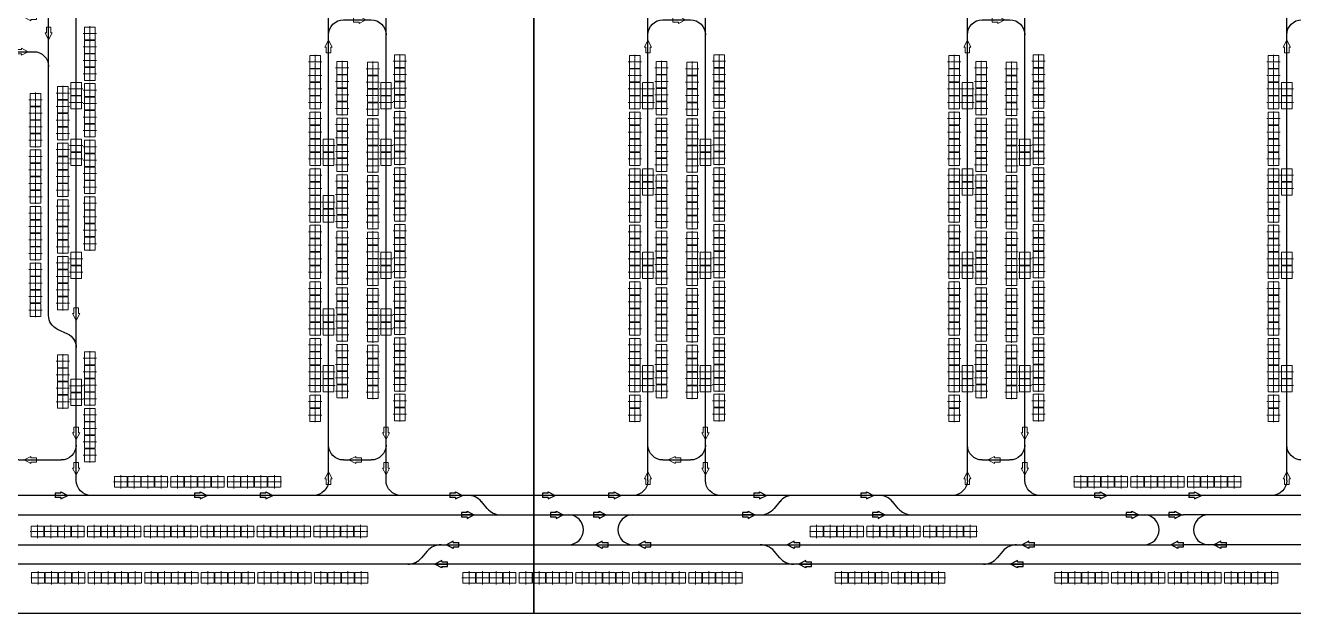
# Model space of a CAD drawing. Header units: millimetres. Extents: x -128 to 670218, y 27186 to 149492.
# Drawn here: x 97177 to 139556, y 27186 to 46829 of the extents above; entities that cross this region are included whole.
import ezdxf

# ---------------------------------------------------------------- set-up
doc = ezdxf.new("R2010")
doc.units = ezdxf.units.MM
doc.linetypes.add('AM_ISO08W050', pattern=[18, 12, -1.5, 3, -1.5])
doc.linetypes.add('XAT-M16_6F_EQ Layout_20211120$0$ACAD_ISO08W100', pattern=[36, 24, -3, 6, -3])
for name, color, linetype, lineweight in [('_CLINE', 4, 'XAT-M16_6F_EQ Layout_20211120$0$ACAD_ISO08W100', 9), ('DIRECT', 40, 'Continuous', 9), ('LINE_EQ', 4, 'AM_ISO08W050', 20), ('LINE_STB', 151, 'Continuous', 30)]:
    doc.layers.add(name, color=color, linetype=linetype, lineweight=lineweight)
doc.layers.add('Rail_H4822(Lower)', color=7, linetype='Continuous')

# ---------------------------------------------------------------- blocks, each defined once
blk = doc.blocks.new('*U3')
at = {"color": 0, "linetype": 'ByBlock'}
for p, q in [((-120, -230), (0, 0)), ((0, 0), (0, -420)), ((120, -230), (0, 0)), ((-75, -230), (-120, -230)), ((-75, -230), (-75, -420)), ((75, -420), (-75, -420)), ((75, -230), (75, -420)), ((75, -230), (120, -230))]:
    blk.add_line(p, q, dxfattribs=at)
blk = doc.blocks.new('A$C31676947')
at = {"layer": 'Rail_H4822(Lower)'}
for p, q in [((500, 47250), (500, 500)), ((2420, 47250), (2420, 500)), ((1000, 46570), (1920, 46570)), ((1000, 31870), (1920, 31870)), ((1000, 31220), (1920, 31220)), ((1000, 16520), (1920, 16520)), ((1000, 15870), (1920, 15870)), ((1000, 1180), (1920, 1180))]:
    blk.add_line(p, q, dxfattribs=at)
for centre, start, end in [((0, 47250), 0, 90), ((2920, 47250), 90, 180), ((1000, 46070), 90, 180), ((1920, 46070), 0, 90), ((1000, 32370), 180, 270), ((1920, 32370), 270, 0), ((1000, 30720), 90, 180), ((1920, 30720), 0, 90), ((0, 23700), 270, 0), ((2920, 23700), 180, 270), ((0, 21700), 0, 90), ((2920, 21700), 90, 180), ((1000, 17020), 180, 270), ((1920, 17020), 270, 0), ((1000, 15370), 90, 180), ((1920, 15370), 0, 90), ((1000, 1680), 180, 270), ((1920, 1680), 270, 0), ((0, 500), 270, 0), ((2920, 500), 180, 270)]:
    blk.add_arc(centre, 500, start, end, dxfattribs=at)
at = {"layer": 'DIRECT'}
for p, rotation in [((500, 46970), 180), ((1180, 46570), 89.99999999999999), ((500, 32550), 180), ((500, 23880), 180), ((500, 17200), 180), ((500, 1860), 180), ((1740, 1180), 270), ((500, 680), 180)]:
    blk.add_blockref('*U3', p, dxfattribs=dict(at, rotation=rotation))
for p in [(2420, 47070), (2420, 45890), (2420, 30540), (2420, 21520), (2420, 15190), (2420, 780)]:
    blk.add_blockref('*U3', p, dxfattribs=at)
at = {"layer": 'DIRECT', "lineweight": -2}
for p, rotation in [((1750, 31870), 270), ((1170, 31220), 89.99999999999999), ((1750, 16520), 270), ((1170, 15870), 89.99999999999999)]:
    blk.add_blockref('*U3', p, dxfattribs=dict(at, rotation=rotation))
blk = doc.blocks.new('A$Ca08771bd')
at = {"layer": 'Rail_H4822(Lower)'}
for p, q in [((500, 47250), (500, 500)), ((2920, 47250), (2920, 500)), ((1000, 46570), (2420, 46570)), ((2290, 42199), (2630, 42357)), ((2000, 41745), (2000, 6005)), ((1000, 32935), (1500, 32935)), ((1500, 31785), (1000, 31785)), ((2300, 27664), (2620, 27480)), ((2300, 17736), (2620, 17920)), ((1000, 13615), (1500, 13615)), ((1500, 12465), (1000, 12465)), ((2290, 5552), (2630, 5394)), ((1000, 1180), (2420, 1180))]:
    blk.add_line(p, q, dxfattribs=at)
for centre, radius, start, end in [((0, 47250), 500, 0, 90), ((3420, 47250), 500, 90, 180), ((1000, 46070), 500, 90, 180), ((2420, 46070), 500, 0, 90), ((2420, 42811), 500, 294.8882, 0), ((2500, 41745), 500, 114.8882, 180), ((1000, 33435), 500, 180, 270), ((1500, 33435), 500, 270, 0), ((1000, 31285), 500, 90, 180), ((1500, 31285), 500, 0, 90), ((2600, 28184), 600, 180, 240), ((2320, 26960), 600, 0, 60), ((0, 23700), 500, 270, 0), ((3420, 23700), 500, 180, 270), ((0, 21700), 500, 0, 90), ((3420, 21700), 500, 90, 180), ((2320, 18440), 600, 300, 0), ((2600, 17216), 600, 120, 180), ((1000, 14115), 500, 180, 270), ((1500, 14115), 500, 270, 0), ((1000, 11965), 500, 90, 180), ((1500, 11965), 500, 0, 90), ((2500, 6005), 500, 180, 245.1118), ((2420, 4940), 500, 0, 65.1118), ((1000, 1680), 500, 180, 270), ((2420, 1680), 500, 270, 0), ((0, 500), 500, 270, 0), ((3420, 500), 500, 180, 270)]:
    blk.add_arc(centre, radius, start, end, dxfattribs=at)
at = {"layer": 'DIRECT'}
for p, rotation in [((500, 46970), 180), ((1180, 46570), 90), ((500, 33615), 180), ((1320, 32935), 270), ((500, 32185), 180), ((1180, 31785), 90), ((500, 23880), 180), ((500, 14295), 180), ((1320, 13615), 270), ((500, 12865), 180), ((1180, 12465), 90), ((500, 1860), 180), ((2240, 1180), 270), ((500, 680), 180)]:
    blk.add_blockref('*U3', p, dxfattribs=dict(at, rotation=rotation))
for p in [(2920, 47070), (2920, 45890), (2920, 41911), (2000, 32535), (2000, 31105), (2920, 21520), (2000, 13215), (2000, 11785), (2920, 780)]:
    blk.add_blockref('*U3', p, dxfattribs=at)
at = {"layer": 'DIRECT', "lineweight": -2}
for p in [(2000, 27287), (2920, 26780), (2920, 17543), (2000, 17036), (2920, 4760)]:
    blk.add_blockref('*U3', p, dxfattribs=at)
blk = doc.blocks.new('*U205')
at = {"color": 0, "linetype": 'ByBlock'}
for p, q in [((-120, -230), (0, 0)), ((0, 0), (0, -420)), ((120, -230), (0, 0)), ((-75, -230), (-120, -230)), ((-75, -230), (-75, -420)), ((75, -420), (-75, -420)), ((75, -230), (75, -420)), ((75, -230), (120, -230))]:
    blk.add_line(p, q, dxfattribs=at)
blk = doc.blocks.new('*U206')
at = {"color": 0, "linetype": 'ByBlock'}
for p, q in [((-120, -230), (0, 0)), ((0, 0), (0, -420)), ((120, -230), (0, 0)), ((-75, -230), (-120, -230)), ((-75, -230), (-75, -420)), ((75, -420), (-75, -420)), ((75, -230), (75, -420)), ((75, -230), (120, -230))]:
    blk.add_line(p, q, dxfattribs=at)
blk = doc.blocks.new('*U207')
at = {"color": 0, "linetype": 'ByBlock'}
for p, q in [((-120, -230), (0, 0)), ((0, 0), (0, -420)), ((120, -230), (0, 0)), ((-75, -230), (-120, -230)), ((-75, -230), (-75, -420)), ((75, -420), (-75, -420)), ((75, -230), (75, -420)), ((75, -230), (120, -230))]:
    blk.add_line(p, q, dxfattribs=at)
blk = doc.blocks.new('*U208')
at = {"color": 0, "linetype": 'ByBlock'}
for p, q in [((-120, -230), (0, 0)), ((0, 0), (0, -420)), ((120, -230), (0, 0)), ((-75, -230), (-120, -230)), ((-75, -230), (-75, -420)), ((75, -420), (-75, -420)), ((75, -230), (75, -420)), ((75, -230), (120, -230))]:
    blk.add_line(p, q, dxfattribs=at)
blk = doc.blocks.new('*U209')
at = {"color": 0, "linetype": 'ByBlock'}
for p, q in [((-120, -230), (0, 0)), ((0, 0), (0, -420)), ((120, -230), (0, 0)), ((-75, -230), (-120, -230)), ((-75, -230), (-75, -420)), ((75, -420), (-75, -420)), ((75, -230), (75, -420)), ((75, -230), (120, -230))]:
    blk.add_line(p, q, dxfattribs=at)
blk = doc.blocks.new('*U210')
at = {"color": 0, "linetype": 'ByBlock'}
for p, q in [((-120, -230), (0, 0)), ((0, 0), (0, -420)), ((120, -230), (0, 0)), ((-75, -230), (-120, -230)), ((-75, -230), (-75, -420)), ((75, -420), (-75, -420)), ((75, -230), (75, -420)), ((75, -230), (120, -230))]:
    blk.add_line(p, q, dxfattribs=at)
blk = doc.blocks.new('*U211')
at = {"color": 0, "linetype": 'ByBlock'}
for p, q in [((-120, -230), (0, 0)), ((0, 0), (0, -420)), ((120, -230), (0, 0)), ((-75, -230), (-120, -230)), ((-75, -230), (-75, -420)), ((75, -420), (-75, -420)), ((75, -230), (75, -420)), ((75, -230), (120, -230))]:
    blk.add_line(p, q, dxfattribs=at)
blk = doc.blocks.new('*U212')
at = {"color": 0, "linetype": 'ByBlock'}
for p, q in [((-120, -230), (0, 0)), ((0, 0), (0, -420)), ((120, -230), (0, 0)), ((-75, -230), (-120, -230)), ((-75, -230), (-75, -420)), ((75, -420), (-75, -420)), ((75, -230), (75, -420)), ((75, -230), (120, -230))]:
    blk.add_line(p, q, dxfattribs=at)
blk = doc.blocks.new('*U213')
at = {"color": 0, "linetype": 'ByBlock'}
for p, q in [((-120, -230), (0, 0)), ((0, 0), (0, -420)), ((120, -230), (0, 0)), ((-75, -230), (-120, -230)), ((-75, -230), (-75, -420)), ((75, -420), (-75, -420)), ((75, -230), (75, -420)), ((75, -230), (120, -230))]:
    blk.add_line(p, q, dxfattribs=at)
blk = doc.blocks.new('*U214')
at = {"color": 0, "linetype": 'ByBlock'}
for p, q in [((-120, -230), (0, 0)), ((0, 0), (0, -420)), ((120, -230), (0, 0)), ((-75, -230), (-120, -230)), ((-75, -230), (-75, -420)), ((75, -420), (-75, -420)), ((75, -230), (75, -420)), ((75, -230), (120, -230))]:
    blk.add_line(p, q, dxfattribs=at)
blk = doc.blocks.new('*U216')
at = {"color": 0, "linetype": 'ByBlock'}
for p, q in [((-120, -230), (0, 0)), ((0, 0), (0, -420)), ((120, -230), (0, 0)), ((-75, -230), (-120, -230)), ((-75, -230), (-75, -420)), ((75, -420), (-75, -420)), ((75, -230), (75, -420)), ((75, -230), (120, -230))]:
    blk.add_line(p, q, dxfattribs=at)
blk = doc.blocks.new('*U74')
at = {"color": 0, "linetype": 'ByBlock'}
for p, q in [((-120, -230), (0, 0)), ((0, 0), (0, -420)), ((120, -230), (0, 0)), ((-75, -230), (-120, -230)), ((-75, -230), (-75, -420)), ((75, -420), (-75, -420)), ((75, -230), (75, -420)), ((75, -230), (120, -230))]:
    blk.add_line(p, q, dxfattribs=at)
blk = doc.blocks.new('*U75')
at = {"color": 0, "linetype": 'ByBlock'}
for p, q in [((-120, -230), (0, 0)), ((0, 0), (0, -420)), ((120, -230), (0, 0)), ((-75, -230), (-120, -230)), ((-75, -230), (-75, -420)), ((75, -420), (-75, -420)), ((75, -230), (75, -420)), ((75, -230), (120, -230))]:
    blk.add_line(p, q, dxfattribs=at)
blk = doc.blocks.new('*U76')
at = {"color": 0, "linetype": 'ByBlock'}
for p, q in [((-120, -230), (0, 0)), ((0, 0), (0, -420)), ((120, -230), (0, 0)), ((-75, -230), (-120, -230)), ((-75, -230), (-75, -420)), ((75, -420), (-75, -420)), ((75, -230), (75, -420)), ((75, -230), (120, -230))]:
    blk.add_line(p, q, dxfattribs=at)
blk = doc.blocks.new('*U77')
at = {"color": 0, "linetype": 'ByBlock'}
for p, q in [((-120, -230), (0, 0)), ((0, 0), (0, -420)), ((120, -230), (0, 0)), ((-75, -230), (-120, -230)), ((-75, -230), (-75, -420)), ((75, -420), (-75, -420)), ((75, -230), (75, -420)), ((75, -230), (120, -230))]:
    blk.add_line(p, q, dxfattribs=at)
blk = doc.blocks.new('*U78')
at = {"color": 0, "linetype": 'ByBlock'}
for p, q in [((-120, -230), (0, 0)), ((0, 0), (0, -420)), ((120, -230), (0, 0)), ((-75, -230), (-120, -230)), ((-75, -230), (-75, -420)), ((75, -420), (-75, -420)), ((75, -230), (75, -420)), ((75, -230), (120, -230))]:
    blk.add_line(p, q, dxfattribs=at)
blk = doc.blocks.new('*U79')
at = {"color": 0, "linetype": 'ByBlock'}
for p, q in [((-120, -230), (0, 0)), ((0, 0), (0, -420)), ((120, -230), (0, 0)), ((-75, -230), (-120, -230)), ((-75, -230), (-75, -420)), ((75, -420), (-75, -420)), ((75, -230), (75, -420)), ((75, -230), (120, -230))]:
    blk.add_line(p, q, dxfattribs=at)
blk = doc.blocks.new('*U577')
at = {"color": 0, "linetype": 'ByBlock'}
for p, q in [((-120, -230), (0, 0)), ((0, 0), (0, -420)), ((120, -230), (0, 0)), ((-75, -230), (-120, -230)), ((-75, -230), (-75, -420)), ((75, -420), (-75, -420)), ((75, -230), (75, -420)), ((75, -230), (120, -230))]:
    blk.add_line(p, q, dxfattribs=at)
blk = doc.blocks.new('*U578')
at = {"color": 0, "linetype": 'ByBlock'}
for p, q in [((-120, -230), (0, 0)), ((0, 0), (0, -420)), ((120, -230), (0, 0)), ((-75, -230), (-120, -230)), ((-75, -230), (-75, -420)), ((75, -420), (-75, -420)), ((75, -230), (75, -420)), ((75, -230), (120, -230))]:
    blk.add_line(p, q, dxfattribs=at)
blk = doc.blocks.new('*U579')
at = {"color": 0, "linetype": 'ByBlock'}
for p, q in [((-120, -230), (0, 0)), ((0, 0), (0, -420)), ((120, -230), (0, 0)), ((-75, -230), (-120, -230)), ((-75, -230), (-75, -420)), ((75, -420), (-75, -420)), ((75, -230), (75, -420)), ((75, -230), (120, -230))]:
    blk.add_line(p, q, dxfattribs=at)
blk = doc.blocks.new('*U580')
at = {"color": 0, "linetype": 'ByBlock'}
for p, q in [((-120, -230), (0, 0)), ((0, 0), (0, -420)), ((120, -230), (0, 0)), ((-75, -230), (-120, -230)), ((-75, -230), (-75, -420)), ((75, -420), (-75, -420)), ((75, -230), (75, -420)), ((75, -230), (120, -230))]:
    blk.add_line(p, q, dxfattribs=at)
blk = doc.blocks.new('*U581')
at = {"color": 0, "linetype": 'ByBlock'}
for p, q in [((-120, -230), (0, 0)), ((0, 0), (0, -420)), ((120, -230), (0, 0)), ((-75, -230), (-120, -230)), ((-75, -230), (-75, -420)), ((75, -420), (-75, -420)), ((75, -230), (75, -420)), ((75, -230), (120, -230))]:
    blk.add_line(p, q, dxfattribs=at)
blk = doc.blocks.new('*U582')
at = {"color": 0, "linetype": 'ByBlock'}
for p, q in [((-120, -230), (0, 0)), ((0, 0), (0, -420)), ((120, -230), (0, 0)), ((-75, -230), (-120, -230)), ((-75, -230), (-75, -420)), ((75, -420), (-75, -420)), ((75, -230), (75, -420)), ((75, -230), (120, -230))]:
    blk.add_line(p, q, dxfattribs=at)
blk = doc.blocks.new('*U583')
at = {"color": 0, "linetype": 'ByBlock'}
for p, q in [((-120, -230), (0, 0)), ((0, 0), (0, -420)), ((120, -230), (0, 0)), ((-75, -230), (-120, -230)), ((-75, -230), (-75, -420)), ((75, -420), (-75, -420)), ((75, -230), (75, -420)), ((75, -230), (120, -230))]:
    blk.add_line(p, q, dxfattribs=at)
blk = doc.blocks.new('*U539')
at = {"color": 0, "linetype": 'ByBlock'}
for p, q in [((-120, -230), (0, 0)), ((0, 0), (0, -420)), ((120, -230), (0, 0)), ((-75, -230), (-120, -230)), ((-75, -230), (-75, -420)), ((75, -420), (-75, -420)), ((75, -230), (75, -420)), ((75, -230), (120, -230))]:
    blk.add_line(p, q, dxfattribs=at)
blk = doc.blocks.new('*U540')
at = {"color": 0, "linetype": 'ByBlock'}
for p, q in [((-120, -230), (0, 0)), ((0, 0), (0, -420)), ((120, -230), (0, 0)), ((-75, -230), (-120, -230)), ((-75, -230), (-75, -420)), ((75, -420), (-75, -420)), ((75, -230), (75, -420)), ((75, -230), (120, -230))]:
    blk.add_line(p, q, dxfattribs=at)
blk = doc.blocks.new('*U662')
at = {"color": 0, "linetype": 'ByBlock'}
for p, q in [((-120, -230), (0, 0)), ((0, 0), (0, -420)), ((120, -230), (0, 0)), ((-75, -230), (-120, -230)), ((-75, -230), (-75, -420)), ((75, -420), (-75, -420)), ((75, -230), (75, -420)), ((75, -230), (120, -230))]:
    blk.add_line(p, q, dxfattribs=at)
blk = doc.blocks.new('XAT-M16_6F_EQ Layout_20211120$0$EG-12_FOUP_(01)-pv')
at = {"layer": '_CLINE'}
for p, q in [((0, 211), (0, -235)), ((-239, -12), (239, -12))]:
    blk.add_line(p, q, dxfattribs=at)
at = {"layer": 'LINE_EQ'}
blk.add_lwpolyline([(-215, 166), (-215, -190), (215, -190), (215, 166)], close=True, dxfattribs=at)
blk = doc.blocks.new('A$Cb83e1a90')
at = {"rotation": 89.99999999999999}
for p in [(-955, -909), (-955, -1359), (-955, -1809), (-955, -2259)]:
    blk.add_blockref('XAT-M16_6F_EQ Layout_20211120$0$EG-12_FOUP_(01)-pv', p, dxfattribs=at)
blk = doc.blocks.new('A$Ca79c4620')
at = {"rotation": 89.99999999999999}
for p in [(945, -882), (945, -1332), (945, -1782), (945, -2232)]:
    blk.add_blockref('XAT-M16_6F_EQ Layout_20211120$0$EG-12_FOUP_(01)-pv', p, dxfattribs=at)

msp = doc.modelspace()

# ---------------------------------------------------------------- linework, layer by layer
for points in [[(60668, 79986), (114163, 79986), (114163, 27186), (60668, 27186)], [(114163, 79986), (145802, 79986), (145802, 27186), (114163, 27186)]]:
    msp.add_lwpolyline(points, close=True)
at = {"layer": 'Rail_H4822(Lower)'}
for p, q in [((136528, 31136), (2038, 31136)), ((337538, 31136), (136528, 31136)), ((112609, 30698), (112417, 30925)), ((122386, 30925), (122194, 30698)), ((126344, 30698), (126152, 30925)), ((3218, 30486), (135861, 30486)), ((332538, 30486), (135861, 30486)), ((6469, 29486), (135861, 29486)), ((110609, 29275), (110417, 29048)), ((122386, 29048), (122194, 29275)), ((129844, 29275), (129652, 29048)), ((329726, 29486), (135861, 29486)), ((140228, 28836), (1038, 28836))]:
    msp.add_line(p, q, dxfattribs=at)
for centre, radius, start, end in [((111959, 30536), 600, 40.3016, 90), ((122843, 30536), 600, 90, 139.6984), ((125694, 30536), 600, 40.3016, 90), ((113066, 31086), 600, 220.3016, 270), ((121736, 31086), 600, 270, 319.6984), ((126801, 31086), 600, 220.3016, 270), ((115326, 29986), 500, 270, 90), ((117476, 29986), 500, 90, 270), ((134561, 29986), 500, 270, 90), ((136711, 29986), 500, 90, 270), ((111066, 28886), 600, 90, 139.6984), ((121736, 28886), 600, 40.3016, 90), ((130301, 28886), 600, 90, 139.6984), ((109959, 29436), 600, 270, 319.6984), ((122843, 29436), 600, 220.3016, 270), ((129194, 29436), 600, 270, 319.6984)]:
    msp.add_arc(centre, radius, start, end, dxfattribs=at)

# ---------------------------------------------------------------- block references
at = {"layer": 'LINE_EQ', "rotation": 89.99999999999999}
for p in [(98863, 44708), (109216, 44708), (117969, 44708), (128642, 44708), (139315, 44708), (98863, 44258), (109216, 44258), (117969, 44258), (128642, 44258), (139315, 44258), (98863, 42818), (107296, 42818), (109216, 42818), (119889, 42818), (130562, 42818), (98863, 42368), (107296, 42368), (109216, 42368), (119889, 42368), (130562, 42368), (117969, 41828), (128642, 41828), (139315, 41828), (117969, 41378), (128642, 41378), (139315, 41378), (107296, 40928), (107296, 40478), (98863, 39038), (109216, 39038), (117969, 39038), (119889, 39038), (128642, 39038), (130562, 39038), (139315, 39038), (98863, 38588), (109216, 38588), (117969, 38588), (119889, 38588), (128642, 38588), (130562, 38588), (139315, 38588), (107296, 37148), (109216, 37148), (107296, 36698), (109216, 36698), (107296, 35258), (117969, 35258), (119889, 35258), (128642, 35258), (130562, 35258), (139315, 35258), (98863, 34796), (107296, 34808), (117969, 34808), (119889, 34808), (128642, 34808), (130562, 34808), (139315, 34808), (98863, 34346)]:
    msp.add_blockref('XAT-M16_6F_EQ Layout_20211120$0$EG-12_FOUP_(01)-pv', p, dxfattribs=at)
at = {"layer": 'LINE_STB'}
for name, p in [('A$Cb83e1a90', (100275, 47468)), ('A$Cb83e1a90', (98455, 45253)), ('A$Ca79c4620', (97475, 45451)), ('A$Cb83e1a90', (100275, 45578)), ('A$Ca79c4620', (97475, 43561)), ('A$Cb83e1a90', (100275, 43688)), ('A$Cb83e1a90', (98455, 43363)), ('A$Cb83e1a90', (100275, 41798)), ('A$Cb83e1a90', (98455, 41473)), ('A$Ca79c4620', (97475, 41671)), ('A$Ca79c4620', (97475, 39781)), ('A$Cb83e1a90', (98455, 39583)), ('A$Ca79c4620', (97475, 36495)), ('A$Cb83e1a90', (100275, 36621)), ('A$Cb83e1a90', (100275, 34731))]:
    msp.add_blockref(name, p, dxfattribs=at)
for p, rotation in [((106853, 45608), 89.99999999999999), ((109673, 45634), 89.99999999999999), ((117526, 45608), 89.99999999999999), ((120346, 45634), 89.99999999999999), ((128199, 45608), 89.99999999999999), ((131019, 45634), 89.99999999999999), ((138872, 45608), 89.99999999999999), ((106853, 45158), 89.99999999999999), ((107753, 45409), 89.99999999999999), ((108773, 45383), 89.99999999999999), ((109673, 45184), 89.99999999999999), ((117526, 45158), 89.99999999999999), ((118426, 45409), 89.99999999999999), ((119446, 45383), 89.99999999999999), ((120346, 45184), 89.99999999999999), ((128199, 45158), 89.99999999999999), ((129099, 45409), 89.99999999999999), ((130119, 45383), 89.99999999999999), ((131019, 45184), 89.99999999999999), ((138872, 45158), 89.99999999999999), ((106853, 44708), 89.99999999999999), ((107753, 44959), 89.99999999999999), ((108773, 44933), 89.99999999999999), ((109673, 44734), 89.99999999999999), ((117526, 44708), 89.99999999999999), ((118426, 44959), 89.99999999999999), ((119446, 44933), 89.99999999999999), ((120346, 44734), 89.99999999999999), ((128199, 44708), 89.99999999999999), ((129099, 44959), 89.99999999999999), ((130119, 44933), 89.99999999999999), ((131019, 44734), 89.99999999999999), ((138872, 44708), 89.99999999999999), ((107753, 44509), 89.99999999999999), ((108773, 44483), 89.99999999999999), ((109673, 44284), 89.99999999999999), ((118426, 44509), 89.99999999999999), ((119446, 44483), 89.99999999999999), ((120346, 44284), 89.99999999999999), ((129099, 44509), 89.99999999999999), ((130119, 44483), 89.99999999999999), ((131019, 44284), 89.99999999999999), ((106853, 44258), 89.99999999999999), ((107753, 44059), 89.99999999999999), ((108773, 44033), 89.99999999999999), ((117526, 44258), 89.99999999999999), ((118426, 44059), 89.99999999999999), ((119446, 44033), 89.99999999999999), ((128199, 44258), 89.99999999999999), ((129099, 44059), 89.99999999999999), ((130119, 44033), 89.99999999999999), ((138872, 44258), 89.99999999999999), ((106853, 43718), 89.99999999999999), ((107753, 43519), 89.99999999999999), ((108773, 43493), 89.99999999999999), ((109673, 43744), 89.99999999999999), ((117526, 43718), 89.99999999999999), ((118426, 43519), 89.99999999999999), ((119446, 43493), 89.99999999999999), ((120346, 43744), 89.99999999999999), ((128199, 43718), 89.99999999999999), ((129099, 43519), 89.99999999999999), ((130119, 43493), 89.99999999999999), ((131019, 43744), 89.99999999999999), ((138872, 43718), 89.99999999999999), ((106853, 43268), 89.99999999999999), ((107753, 43069), 89.99999999999999), ((108773, 43043), 89.99999999999999), ((109673, 43294), 89.99999999999999), ((117526, 43268), 89.99999999999999), ((118426, 43069), 89.99999999999999), ((119446, 43043), 89.99999999999999), ((120346, 43294), 89.99999999999999), ((128199, 43268), 89.99999999999999), ((129099, 43069), 89.99999999999999), ((130119, 43043), 89.99999999999999), ((131019, 43294), 89.99999999999999), ((138872, 43268), 89.99999999999999), ((106853, 42818), 89.99999999999999), ((107753, 42619), 89.99999999999999), ((108773, 42593), 89.99999999999999), ((109673, 42844), 89.99999999999999), ((117526, 42818), 89.99999999999999), ((118426, 42619), 89.99999999999999), ((119446, 42593), 89.99999999999999), ((120346, 42844), 89.99999999999999), ((128199, 42818), 89.99999999999999), ((129099, 42619), 89.99999999999999), ((130119, 42593), 89.99999999999999), ((131019, 42844), 89.99999999999999), ((138872, 42818), 89.99999999999999), ((106853, 42368), 89.99999999999999), ((107753, 42169), 89.99999999999999), ((108773, 42143), 89.99999999999999), ((109673, 42394), 89.99999999999999), ((117526, 42368), 89.99999999999999), ((118426, 42169), 89.99999999999999), ((119446, 42143), 89.99999999999999), ((120346, 42394), 89.99999999999999), ((128199, 42368), 89.99999999999999), ((129099, 42169), 89.99999999999999), ((130119, 42143), 89.99999999999999), ((131019, 42394), 89.99999999999999), ((138872, 42368), 89.99999999999999), ((106853, 41828), 89.99999999999999), ((109673, 41854), 89.99999999999999), ((117526, 41828), 89.99999999999999), ((120346, 41854), 89.99999999999999), ((128199, 41828), 89.99999999999999), ((131019, 41854), 89.99999999999999), ((138872, 41828), 89.99999999999999), ((106853, 41378), 89.99999999999999), ((107753, 41629), 89.99999999999999), ((108773, 41603), 89.99999999999999), ((109673, 41404), 89.99999999999999), ((117526, 41378), 89.99999999999999), ((118426, 41629), 89.99999999999999), ((119446, 41603), 89.99999999999999), ((120346, 41404), 89.99999999999999), ((128199, 41378), 89.99999999999999), ((129099, 41629), 89.99999999999999), ((130119, 41603), 89.99999999999999), ((131019, 41404), 89.99999999999999), ((138872, 41378), 89.99999999999999), ((106853, 40928), 89.99999999999999), ((107753, 41179), 89.99999999999999), ((108773, 41153), 89.99999999999999), ((109673, 40954), 89.99999999999999), ((117526, 40928), 89.99999999999999), ((118426, 41179), 89.99999999999999), ((119446, 41153), 89.99999999999999), ((120346, 40954), 89.99999999999999), ((128199, 40928), 89.99999999999999), ((129099, 41179), 89.99999999999999), ((130119, 41153), 89.99999999999999), ((131019, 40954), 89.99999999999999), ((138872, 40928), 89.99999999999999), ((106853, 40478), 89.99999999999999), ((107753, 40729), 89.99999999999999), ((108773, 40703), 89.99999999999999), ((109673, 40504), 89.99999999999999), ((117526, 40478), 89.99999999999999), ((118426, 40729), 89.99999999999999), ((119446, 40703), 89.99999999999999), ((120346, 40504), 89.99999999999999), ((128199, 40478), 89.99999999999999), ((129099, 40729), 89.99999999999999), ((130119, 40703), 89.99999999999999), ((131019, 40504), 89.99999999999999), ((138872, 40478), 89.99999999999999), ((107753, 40279), 89.99999999999999), ((108773, 40253), 89.99999999999999), ((118426, 40279), 89.99999999999999), ((119446, 40253), 89.99999999999999), ((129099, 40279), 89.99999999999999), ((130119, 40253), 89.99999999999999), ((106853, 39938), 89.99999999999999), ((107753, 39739), 89.99999999999999), ((108773, 39713), 89.99999999999999), ((109673, 39964), 89.99999999999999), ((117526, 39938), 89.99999999999999), ((118426, 39739), 89.99999999999999), ((119446, 39713), 89.99999999999999), ((120346, 39964), 89.99999999999999), ((128199, 39938), 89.99999999999999), ((129099, 39739), 89.99999999999999), ((130119, 39713), 89.99999999999999), ((131019, 39964), 89.99999999999999), ((138872, 39938), 89.99999999999999), ((106853, 39488), 89.99999999999999), ((107753, 39289), 89.99999999999999), ((108773, 39263), 89.99999999999999), ((109673, 39514), 89.99999999999999), ((117526, 39488), 89.99999999999999), ((118426, 39289), 89.99999999999999), ((119446, 39263), 89.99999999999999), ((120346, 39514), 89.99999999999999), ((128199, 39488), 89.99999999999999), ((129099, 39289), 89.99999999999999), ((130119, 39263), 89.99999999999999), ((131019, 39514), 89.99999999999999), ((138872, 39488), 89.99999999999999), ((106853, 39038), 89.99999999999999), ((107753, 38839), 89.99999999999999), ((108773, 38813), 89.99999999999999), ((109673, 39064), 89.99999999999999), ((117526, 39038), 89.99999999999999), ((118426, 38839), 89.99999999999999), ((119446, 38813), 89.99999999999999), ((120346, 39064), 89.99999999999999), ((128199, 39038), 89.99999999999999), ((129099, 38839), 89.99999999999999), ((130119, 38813), 89.99999999999999), ((131019, 39064), 89.99999999999999), ((138872, 39038), 89.99999999999999), ((106853, 38588), 89.99999999999999), ((107753, 38389), 89.99999999999999), ((108773, 38363), 89.99999999999999), ((109673, 38614), 89.99999999999999), ((117526, 38588), 89.99999999999999), ((118426, 38389), 89.99999999999999), ((119446, 38363), 89.99999999999999), ((120346, 38614), 89.99999999999999), ((128199, 38588), 89.99999999999999), ((129099, 38389), 89.99999999999999), ((130119, 38363), 89.99999999999999), ((131019, 38614), 89.99999999999999), ((138872, 38588), 89.99999999999999), ((106853, 38048), 89.99999999999999), ((109673, 38074), 89.99999999999999), ((117526, 38048), 89.99999999999999), ((120346, 38074), 89.99999999999999), ((128199, 38048), 89.99999999999999), ((131019, 38074), 89.99999999999999), ((138872, 38048), 89.99999999999999), ((106853, 37598), 89.99999999999999), ((107753, 37849), 89.99999999999999), ((108773, 37823), 89.99999999999999), ((109673, 37624), 89.99999999999999), ((117526, 37598), 89.99999999999999), ((118426, 37849), 89.99999999999999), ((119446, 37823), 89.99999999999999), ((120346, 37624), 89.99999999999999), ((128199, 37598), 89.99999999999999), ((129099, 37849), 89.99999999999999), ((130119, 37823), 89.99999999999999), ((131019, 37624), 89.99999999999999), ((138872, 37598), 89.99999999999999), ((106853, 37148), 89.99999999999999), ((107753, 37399), 89.99999999999999), ((108773, 37373), 89.99999999999999), ((109673, 37174), 89.99999999999999), ((117526, 37148), 89.99999999999999), ((118426, 37399), 89.99999999999999), ((119446, 37373), 89.99999999999999), ((120346, 37174), 89.99999999999999), ((128199, 37148), 89.99999999999999), ((129099, 37399), 89.99999999999999), ((130119, 37373), 89.99999999999999), ((131019, 37174), 89.99999999999999), ((138872, 37148), 89.99999999999999), ((106853, 36698), 89.99999999999999), ((107753, 36949), 89.99999999999999), ((108773, 36923), 89.99999999999999), ((109673, 36724), 89.99999999999999), ((117526, 36698), 89.99999999999999), ((118426, 36949), 89.99999999999999), ((119446, 36923), 89.99999999999999), ((120346, 36724), 89.99999999999999), ((128199, 36698), 89.99999999999999), ((129099, 36949), 89.99999999999999), ((130119, 36923), 89.99999999999999), ((131019, 36724), 89.99999999999999), ((138872, 36698), 89.99999999999999), ((107753, 36499), 89.99999999999999), ((108773, 36473), 89.99999999999999), ((118426, 36499), 89.99999999999999), ((119446, 36473), 89.99999999999999), ((129099, 36499), 89.99999999999999), ((130119, 36473), 89.99999999999999), ((106853, 36158), 89.99999999999999), ((107753, 35959), 89.99999999999999), ((108773, 35933), 89.99999999999999), ((109673, 36184), 89.99999999999999), ((117526, 36158), 89.99999999999999), ((118426, 35959), 89.99999999999999), ((119446, 35933), 89.99999999999999), ((120346, 36184), 89.99999999999999), ((128199, 36158), 89.99999999999999), ((129099, 35959), 89.99999999999999), ((130119, 35933), 89.99999999999999), ((131019, 36184), 89.99999999999999), ((138872, 36158), 89.99999999999999), ((106853, 35708), 89.99999999999999), ((107753, 35509), 89.99999999999999), ((108773, 35483), 89.99999999999999), ((109673, 35734), 89.99999999999999), ((117526, 35708), 89.99999999999999), ((118426, 35509), 89.99999999999999), ((119446, 35483), 89.99999999999999), ((120346, 35734), 89.99999999999999), ((128199, 35708), 89.99999999999999), ((129099, 35509), 89.99999999999999), ((130119, 35483), 89.99999999999999), ((131019, 35734), 89.99999999999999), ((138872, 35708), 89.99999999999999), ((106853, 35258), 89.99999999999999), ((107753, 35059), 89.99999999999999), ((108773, 35033), 89.99999999999999), ((109673, 35284), 89.99999999999999), ((117526, 35258), 89.99999999999999), ((118426, 35059), 89.99999999999999), ((119446, 35033), 89.99999999999999), ((120346, 35284), 89.99999999999999), ((128199, 35258), 89.99999999999999), ((129099, 35059), 89.99999999999999), ((130119, 35033), 89.99999999999999), ((131019, 35284), 89.99999999999999), ((138872, 35258), 89.99999999999999), ((106853, 34808), 89.99999999999999), ((107753, 34609), 89.99999999999999), ((108773, 34583), 89.99999999999999), ((109673, 34834), 89.99999999999999), ((117526, 34808), 89.99999999999999), ((118426, 34609), 89.99999999999999), ((119446, 34583), 89.99999999999999), ((120346, 34834), 89.99999999999999), ((128199, 34808), 89.99999999999999), ((129099, 34609), 89.99999999999999), ((130119, 34583), 89.99999999999999), ((131019, 34834), 89.99999999999999), ((138872, 34808), 89.99999999999999), ((106853, 34268), 89.99999999999999), ((109673, 34294), 89.99999999999999), ((117526, 34268), 89.99999999999999), ((120346, 34294), 89.99999999999999), ((128199, 34268), 89.99999999999999), ((131019, 34294), 89.99999999999999), ((138872, 34268), 89.99999999999999), ((106853, 33818), 89.99999999999999), ((109673, 33844), 89.99999999999999), ((117526, 33818), 89.99999999999999), ((120346, 33844), 89.99999999999999), ((128199, 33818), 89.99999999999999), ((131019, 33844), 89.99999999999999), ((138872, 33818), 89.99999999999999), ((100367, 31580), 180), ((100817, 31580), 180), ((101267, 31580), 180), ((101717, 31580), 180), ((102257, 31580), 180), ((102707, 31580), 180), ((103157, 31580), 180), ((103607, 31580), 180), ((104147, 31580), 180), ((104597, 31580), 180), ((105047, 31580), 180), ((105497, 31580), 180), ((132443, 31580), 180), ((132893, 31580), 180), ((133343, 31580), 180), ((133793, 31580), 180), ((134333, 31580), 180), ((134783, 31580), 180), ((135233, 31580), 180), ((135683, 31580), 180), ((136223, 31580), 180), ((136673, 31580), 180), ((137123, 31580), 180), ((137573, 31580), 180), ((97581, 29919), 180), ((98031, 29919), 180), ((98481, 29919), 180), ((98931, 29919), 180), ((99471, 29919), 180), ((99921, 29919), 180), ((100371, 29919), 180), ((100821, 29919), 180), ((101361, 29919), 180), ((101811, 29919), 180), ((102261, 29919), 180), ((102711, 29919), 180), ((103251, 29919), 180), ((103701, 29919), 180), ((104151, 29919), 180), ((104601, 29919), 180), ((105141, 29919), 180), ((105591, 29919), 180), ((106041, 29919), 180), ((106491, 29919), 180), ((107031, 29919), 180), ((107481, 29919), 180), ((107931, 29919), 180), ((108381, 29919), 180), ((123618, 29919), 180), ((124068, 29919), 180), ((124518, 29919), 180), ((124968, 29919), 180), ((125508, 29919), 180), ((125958, 29919), 180), ((126408, 29919), 180), ((126858, 29919), 180), ((127398, 29919), 180), ((127848, 29919), 180), ((128298, 29919), 180), ((128748, 29919), 180), ((97601, 28369), 180), ((98051, 28369), 180), ((98501, 28369), 180), ((98951, 28369), 180), ((99491, 28369), 180), ((99941, 28369), 180), ((100391, 28369), 180), ((100841, 28369), 180), ((101381, 28369), 180), ((101831, 28369), 180), ((102281, 28369), 180), ((102731, 28369), 180), ((103271, 28369), 180), ((103721, 28369), 180), ((104171, 28369), 180), ((104621, 28369), 180), ((105161, 28369), 180), ((105611, 28369), 180), ((106061, 28369), 180), ((106511, 28369), 180), ((107051, 28369), 180), ((107501, 28369), 180), ((107951, 28369), 180), ((108401, 28369), 180), ((112005, 28369), 180), ((112455, 28369), 180), ((112905, 28369), 180), ((113355, 28369), 180), ((113895, 28369), 180), ((114345, 28369), 180), ((114795, 28369), 180), ((115245, 28369), 180), ((115785, 28369), 180), ((116235, 28369), 180), ((116685, 28369), 180), ((117135, 28369), 180), ((117675, 28369), 180), ((118125, 28369), 180), ((118575, 28369), 180), ((119025, 28369), 180), ((119565, 28369), 180), ((120015, 28369), 180), ((120465, 28369), 180), ((120915, 28369), 180), ((124448, 28369), 180), ((124898, 28369), 180), ((125348, 28369), 180), ((125798, 28369), 180), ((126338, 28369), 180), ((126788, 28369), 180), ((127238, 28369), 180), ((127688, 28369), 180), ((131795, 28369), 180), ((132245, 28369), 180), ((132695, 28369), 180), ((133145, 28369), 180), ((133685, 28369), 180), ((134135, 28369), 180), ((134585, 28369), 180), ((135035, 28369), 180), ((135575, 28369), 180), ((136025, 28369), 180), ((136475, 28369), 180), ((136925, 28369), 180), ((137465, 28369), 180), ((137915, 28369), 180), ((138365, 28369), 180), ((138815, 28369), 180)]:
    msp.add_blockref('XAT-M16_6F_EQ Layout_20211120$0$EG-12_FOUP_(01)-pv', p, dxfattribs=dict(at, rotation=rotation))
at = {"layer": 'Rail_H4822(Lower)', "xscale": -1}
for name, p, rotation in [('A$Ca08771bd', (95955, 78886), 180), ('A$C31676947', (106808, 78886), 180), ('A$C31676947', (117481, 78886), 180), ('A$C31676947', (128154, 78886), 180), ('A$C31676947', (138827, 78886), 180), ('*U216', (98598, 31136), 270), ('*U213', (103248, 31136), 270), ('*U214', (105448, 31136), 270), ('*U74', (111780, 31136), 270), ('*U211', (114878, 31136), 270), ('*U212', (117078, 31136), 270), ('*U78', (121943, 31136), 270), ('*U579', (125515, 31136), 270), ('*U583', (133318, 31136), 270), ('*U662', (136478, 31136), 270), ('*U75', (112166, 30486), 270), ('*U207', (115146, 30486), 270), ('*U206', (116576, 30486), 270), ('*U79', (121556, 30486), 270), ('*U580', (125901, 30486), 270), ('*U209', (134381, 30486), 270), ('*U540', (135811, 30486), 270), ('*U77', (111246, 29486), 90), ('*U208', (116226, 29486), 90), ('*U205', (117656, 29486), 90), ('*U578', (122636, 29486), 90), ('*U582', (130481, 29486), 90), ('*U210', (135461, 29486), 90), ('*U539', (136891, 29486), 90), ('*U76', (110859, 28836), 90), ('*U577', (123023, 28836), 90), ('*U581', (130094, 28836), 90)]:
    msp.add_blockref(name, p, dxfattribs=dict(at, rotation=rotation))

doc.saveas('drawing.dxf')
